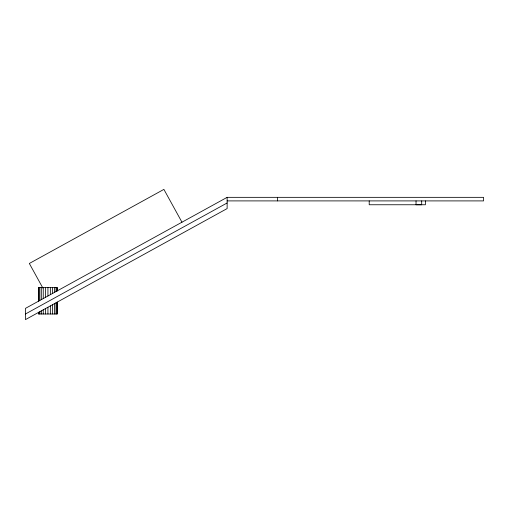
<?xml version="1.0" encoding="UTF-8"?>
<svg xmlns="http://www.w3.org/2000/svg" width="509" height="509" viewBox="0 0 509 509"><rect width="100%" height="100%" fill="white"/><g stroke="black" fill="none" stroke-linecap="round" stroke-linejoin="round"><path stroke-width="0.76" d="M227.135 197.339L25.45 308.378L25.45 319.614L227.135 208.582L227.135 197.339L483.55 197.339L483.55 200.909L227.135 200.902M416.038 200.896L416.031 204.764L421.687 204.764L421.694 200.902M425.403 200.909L425.403 204.758L369.203 204.758L369.203 200.909M25.45 313.996L227.135 202.964M181.968 222.204L163.898 189.386L29.337 263.471L42.883 288.081M277.488 197.339L277.488 200.909M57.294 290.843L57.294 287.49L38.563 287.49L38.563 301.156M57.294 302.085L57.294 313.996L38.563 313.996L38.563 312.399M56.976 287.49L56.976 291.021M56.976 302.257L56.976 313.996M56.041 287.49L56.041 291.536M56.041 302.772L56.041 313.996M54.552 287.49L54.552 292.351M54.552 303.593L54.552 313.996M52.612 287.49L52.612 293.419M52.612 304.662L52.612 313.996M50.353 287.49L50.353 294.666M50.353 305.903L50.353 313.996M47.929 287.49L47.929 295.996M47.929 307.239L47.929 313.996M45.505 287.49L45.505 297.332M45.505 308.575L45.505 313.996M43.246 287.49L43.246 298.579M43.246 309.816L43.246 313.996M41.305 287.49L41.305 299.648M41.305 310.884L41.305 313.996M39.817 287.49L39.817 300.463M39.817 311.705L39.817 313.996M38.881 287.47L38.881 300.978M38.881 312.221L38.881 313.996"/></g></svg>
